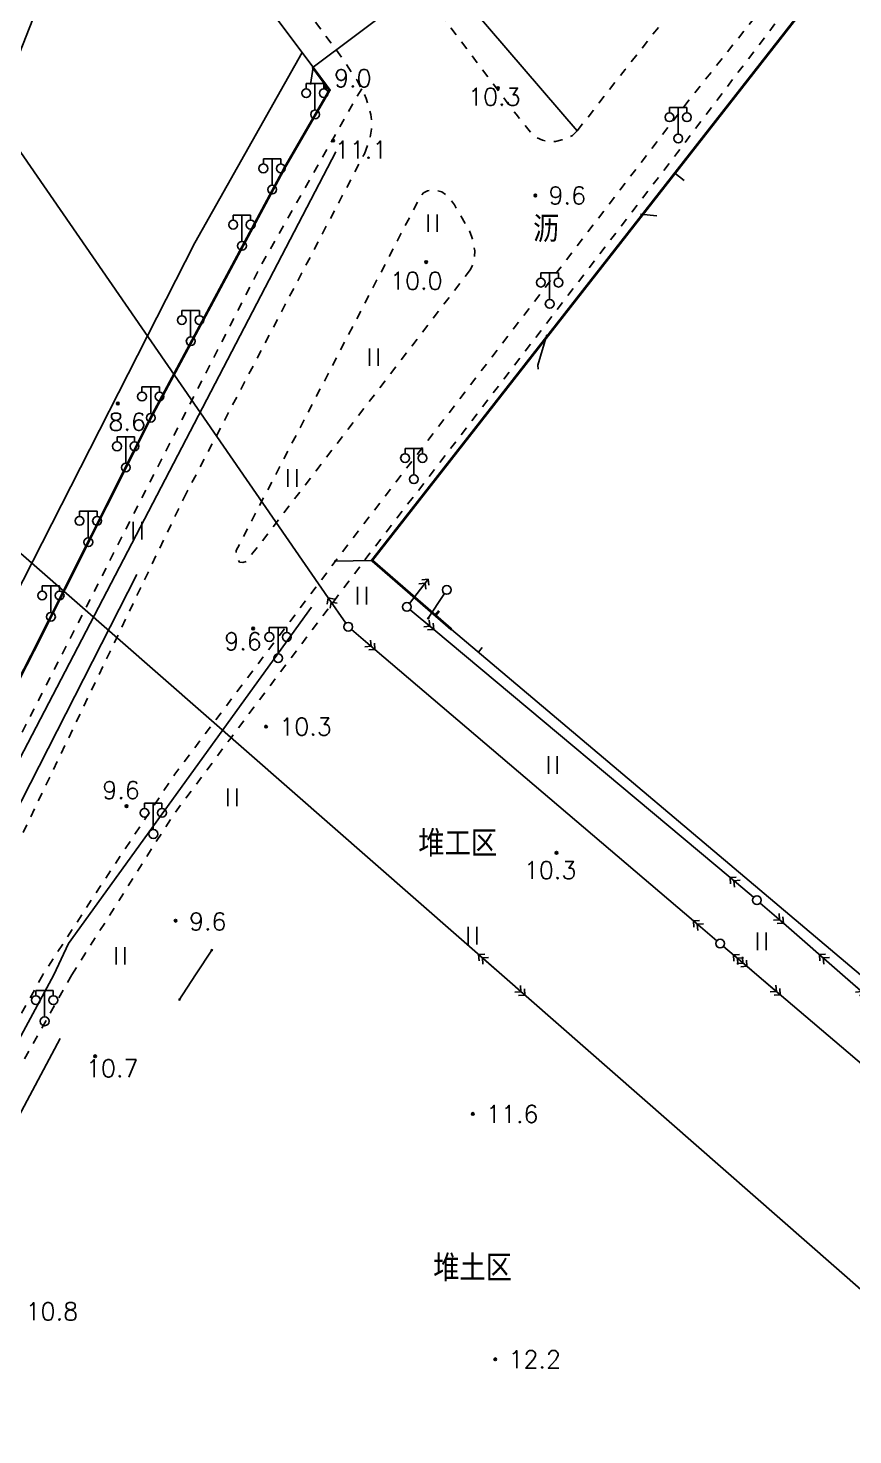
# Model space of a CAD drawing. Extents: x 115374 to 116875, y 149866 to 152432.
# Drawn here: x 116592 to 116686.1, y 150447.5 to 150608 of the extents above; entities that cross this region are included whole.
import ezdxf
from ezdxf.enums import TextEntityAlignment as Align

# ---------------------------------------------------------------- set-up
doc = ezdxf.new("R2010")
doc.units = 0
doc.header["$MEASUREMENT"] = 0
doc.header["$PDMODE"] = 32
doc.header["$PDSIZE"] = 0.3
doc.linetypes.add('X6', pattern=[2, 1, -1])
doc.layers.get('0').update_dxf_attribs({"linetype": 'CONTINUOUS'})
for name, color, linetype in [('BOUND', 7, 'CONTINUOUS'), ('DLDW', 14, 'CONTINUOUS'), ('DLSS', 5, 'CONTINUOUS'), ('DMTZ', 5, 'CONTINUOUS'), ('GCD', 1, 'CONTINUOUS'), ('GXYZ', 2, 'CONTINUOUS'), ('YZH', 2, 'CONTINUOUS'), ('ZBTZ', 5, 'CONTINUOUS')]:
    doc.layers.add(name, color=color, linetype=linetype)
doc.styles.add('HZ', font='rs.shx', dxfattribs={"bigfont": 'hztxt.shx'})
doc.linetypes.add('X17', pattern='A,9.4,[169,symbolx.shx,S=1,R=0,X=0,Y=0.15],0.6', length=10)
doc.linetypes.add('X19', pattern='A,4.5,[145,symbolx.shx,S=1,R=0,X=0,Y=1],4.5,-0.5,[146,symbolx.shx,S=1,R=0,X=0,Y=0],-0.5', length=10)
doc.linetypes.add('X33', pattern='A,2,[150,symbolx.shx,S=1,R=0,X=0,Y=1],1e-11', length=2)
doc.linetypes.add('X35', pattern='A,2,[4,symbolt.shx,S=1,R=0,X=0,Y=0],2,[28,symbolt.shx,S=1,R=0,X=0,Y=0],1e-11', length=4)
doc.linetypes.add('X36', pattern='A,2,[4,symbolt.shx,S=1,R=180,X=0,Y=0],2,[28,symbolt.shx,S=1,R=180,X=0,Y=0],1e-11', length=4)
doc.linetypes.add('X4', pattern='A,0,-1e-09,[149,symbolx.shx,S=0.15,R=0,X=0,Y=0],-1.6', length=1.6)
doc.linetypes.add('X49', pattern='A,0,[5,symbolt.shx,S=1,R=0,X=0,Y=0],-10', length=10)

# ---------------------------------------------------------------- blocks, each defined once
blk = doc.blocks.new('GC121')
for p, q in [((-0.5, -0.64), (-0.5, 1.36)), ((-0.5, -0.64), (-0.5, 0.86)), ((0.5, -0.64), (0.5, 1.36))]:
    blk.add_line(p, q)
blk = doc.blocks.new('GC097')
for p, q in [((-1, 2.92), (-1, 3.52)), ((-1, 3.52), (1, 3.52)), ((0, 0.52), (0, 3.52)), ((1, 3.52), (1, 2.92))]:
    blk.add_line(p, q)
for centre in [(-1, 2.42), (1, 2.42), (0.01, 0)]:
    blk.add_circle(centre, 0.5)
blk = doc.blocks.new('Ggjt')
for p, q in [((3.5, 0), (0, 0)), ((2.92, 0), (2.42, 0.5)), ((2.42, -0.5), (2.92, 0)), ((3.5, 0), (3, 0.5)), ((3, -0.5), (3.5, 0))]:
    blk.add_line(p, q)
blk = doc.blocks.new('GC730')
blk.add_line((0, 0), (3.5, 0))
at = {"const_width": 0.15}
blk.add_lwpolyline([(3.28, 0, 1), (3.43, 0, 1)], format="xyb", close=True, dxfattribs=at)
blk = doc.blocks.new('GC155')
for p, q in [((4, 0), (0.5, 0)), ((3.42, 0), (2.92, 0.5)), ((2.92, -0.5), (3.42, 0)), ((4, 0), (3.5, 0.5)), ((3.5, -0.5), (4, 0))]:
    blk.add_line(p, q)
blk.add_circle((0, 0), 0.5)
blk = doc.blocks.new('GC156')
blk.add_line((0.5, 0), (4, 0))
at = {"const_width": 0.15}
blk.add_lwpolyline([(3.78, 0, 1), (3.93, 0, 1)], format="xyb", close=True, dxfattribs=at)
blk.add_circle((0, 0), 0.5)

msp = doc.modelspace()

# ---------------------------------------------------------------- linework, layer by layer
at = {"layer": 'BOUND', "linetype": 'Continuous', "elevation": 9.03, "flags": 128}
msp.add_lwpolyline([(116624.5, 150603.53), (116601.06, 150634.75), (116615.88, 150645.83), (116639.3, 150614.64)], close=True, dxfattribs=at)
at = {"layer": 'DLSS', "linetype": 'X6', "elevation": 8.31, "flags": 128}
for points in [[(116833.92, 150763.38), (116823.66, 150755.44), (116794.48, 150732.15), (116774.4, 150714.5), (116761.56, 150702.22), (116720.79, 150660.54), (116692.63, 150630.19), (116678.51, 150613.71), (116667.73, 150600.19), (116629.71, 150550.7), (116608.73, 150522.9), (116600.05, 150509.86), (116593.66, 150500)], [(116596.96, 150500), (116608.53, 150518.23), (116615.13, 150527.04), (116630.37, 150547.26), (116666.08, 150593.79), (116678.34, 150609.97), (116685.59, 150618.11), (116694.53, 150628.38), (116739.65, 150676.53), (116768.61, 150705.28), (116791.69, 150726.32), (116835.14, 150761.79)], [(116654.64, 150596.26), (116660.12, 150603.27), (116669.29, 150614.85), (116683.03, 150631.13)], [(116630.04, 150601.07), (116618.24, 150580.34), (116577.13, 150500)], [(116596.96, 150500), (116572, 150455.67), (116539.91, 150392.91), (116500, 150309.87)], [(116593.66, 150500), (116569.77, 150457.3), (116537.6, 150394.37), (116500, 150316.79)]]:
    msp.add_lwpolyline(points, dxfattribs=at)
at = {"layer": 'DLSS', "linetype": 'X6', "flags": 128}
for points in [[(116654.64, 150596.26), (116654.1, 150595.74), (116653.7, 150595.5), (116652.88, 150595.22), (116652.16, 150595.06), (116651.44, 150595.01), (116650.66, 150595.18), (116649.72, 150595.62), (116649.33, 150596.09), (116647.66, 150598.16), (116613.23, 150643.89)], [(116630.35, 150593.65), (116630.74, 150594.66), (116630.99, 150595.52), (116631.16, 150596.44), (116631.19, 150597.22), (116631.07, 150598.13), (116630.88, 150598.87), (116630.56, 150599.94), (116630.13, 150600.91), (116629.48, 150602.07), (116627.15, 150605.5), (116603.67, 150636.68)], [(116609.74, 150554.38), (116630.35, 150593.65)], [(116583.61, 150500), (116609.74, 150554.38)]]:
    msp.add_lwpolyline(points, dxfattribs=at)
at = {"layer": 'DLSS', "linetype": 'Continuous', "elevation": 9.03, "flags": 128}
for points in [[(116624.5, 150603.53), (116601.06, 150634.75)], [(116624.21, 150601.55), (116624.5, 150603.53)]]:
    msp.add_lwpolyline(points, dxfattribs=at)
at = {"layer": 'DLSS', "linetype": 'X4', "flags": 128}
msp.add_lwpolyline([(116642.76, 150620.91), (116642.52, 150610.33), (116654.64, 150596.26)], dxfattribs=at)
at = {"layer": 'DLSS', "linetype": 'X6', "flags": 128}
msp.add_lwpolyline([(116642.47, 150580.44), (116616.9, 150547.17), (116616.49, 150547.03), (116616.1, 150547.08), (116615.8, 150547.5), (116615.7, 150548.01), (116615.72, 150548.4), (116636.79, 150588.86), (116637.1, 150589.18), (116637.54, 150589.43), (116638.32, 150589.5), (116639.19, 150589.32), (116640.01, 150588.7), (116640.62, 150587.82), (116641.32, 150586.6), (116642.35, 150584.87), (116642.62, 150584.14), (116642.79, 150583.52), (116642.95, 150582.57), (116642.93, 150581.81), (116642.75, 150581.06)], close=True, dxfattribs=at)
at = {"layer": 'DMTZ', "linetype": 'X35', "flags": 128}
msp.add_lwpolyline([(116594.66, 150623.98), (116593.33, 150620.64), (116590.84, 150614.28), (116592.53, 150609.01), (116585.2, 150590.49), (116580.98, 150589.36), (116557.47, 150529.71)], dxfattribs=at)
at = {"layer": 'DMTZ', "linetype": 'X35', "elevation": 8.31, "flags": 128}
msp.add_lwpolyline([(116568.47, 150500), (116589.23, 150540.77), (116611, 150583.47), (116623.25, 150605.19)], dxfattribs=at)
at = {"layer": 'DMTZ', "linetype": 'X33'}
for points in [[(116663.74, 150586.58), (116661.86, 150586.77)], [(116651.19, 150573.01), (116650.14, 150569.53), (116650.18, 150569.07)]]:
    msp.add_lwpolyline(points, dxfattribs=at)
at = {"layer": 'DMTZ', "linetype": 'X36', "flags": 128}
msp.add_lwpolyline([(116581.05, 150500), (116604.39, 150545.66)], dxfattribs=at)
at = {"layer": 'DMTZ', "linetype": 'X33', "elevation": 10.52, "flags": 128}
msp.add_lwpolyline([(116595.62, 150492.73), (116564.41, 150434.14)], dxfattribs=at)
at = {"layer": 'GCD', "linetype": 'Continuous'}
for p in [(116625.99, 150601.18, 9.03), (116645.6, 150601.14, 10.3), (116626.79, 150595.14, 11.09), (116649.86, 150588.89, 9.65), (116637.41, 150581.3, 9.99), (116602.22, 150565.17, 8.6), (116617.65, 150539.49, 9.61), (116619.13, 150528.31, 10.28), (116603.21, 150519.24, 9.63), (116652.27, 150513.92, 10.28), (116608.81, 150506.17, 9.62), (116599.63, 150490.71, 10.68), (116642.73, 150484.13, 11.6), (116645.29, 150456.15, 12.22)]:
    msp.add_point(p, dxfattribs=at)
at = {"layer": 'GXYZ', "linetype": 'Continuous', "flags": 128}
for points, elevation in [([(116500, 150627.84), (116646.02, 150500)], 7.73), ([(116672.08, 150511.09), (116638.27, 150539.4)], 11.69), ([(116684.92, 150500), (116678.17, 150505.89)], 11.69), ([(116646.02, 150500), (116699.94, 150452.79)], 8.95), ([(116675.14, 150500), (116719.65, 150462.17)], 8.97), ([(116684.92, 150500), (116724.68, 150465.32)], 8.97)]:
    msp.add_lwpolyline(points, dxfattribs=dict(at, elevation=elevation))
for points in [[(116586.62, 150600.3), (116626.23, 150542.99)], [(116631.55, 150537.1), (116667.9, 150506.15)], [(116674, 150500.97), (116675.14, 150500)]]:
    msp.add_lwpolyline(points, dxfattribs=at)
at = {"layer": 'YZH', "linetype": 'X17', "flags": 128}
for points in [[(116741.36, 150674.06, 0.3, 0.3, 0), (116740.43, 150675.08, 0.3, 0.3, 0), (116689.97, 150622.32, 0.3, 0.3, 0), (116631.22, 150547.27, 0.3, 0.3, 0), (116640.3, 150539.39, 0.3, 0.3, 0)], [(116624.43, 150603.54, 0.3, 0.3, 0), (116626.38, 150600.91, 0.3, 0.3, 0), (116621.3, 150592.14, 0.3, 0.3, 0), (116605.97, 150563.54, 0.3, 0.3, 0), (116592.87, 150537.46, 0.3, 0.3, 0), (116582.42, 150517.06, 0.3, 0.3, 0), (116573.75, 150500, 0.3, 0.3, 0)]]:
    msp.add_lwpolyline(points, format="xyseb", dxfattribs=at)
at = {"layer": 'YZH', "linetype": 'X17'}
msp.add_lwpolyline([(116638.45, 150541, 0.3, 0.3, 0), (116638.88, 150541.51, 0.3, 0.3, 0)], format="xyseb", dxfattribs=at)
at = {"layer": 'YZH', "linetype": 'X19', "flags": 128}
msp.add_lwpolyline([(116640.3, 150539.39), (116686.95, 150500)], dxfattribs=at)
at = {"layer": 'ZBTZ', "linetype": 'X49', "flags": 128}
for points, elevation in [([(116627.11, 150593.87), (116578.13, 150500)], 8.31), ([(116500, 150313.32), (116573.25, 150459.88), (116594.92, 150500)], 11.81)]:
    msp.add_lwpolyline(points, dxfattribs=dict(at, elevation=elevation))
at = {"layer": 'ZBTZ', "linetype": 'X4'}
for points in [[(116666.85, 150590.6), (116665.79, 150591.43)], [(116643.8, 150537.34), (116643.38, 150536.79)]]:
    msp.add_lwpolyline(points, dxfattribs=at)
at = {"layer": 'ZBTZ', "linetype": 'X4', "flags": 128}
msp.add_lwpolyline([(116626.91, 150547.19), (116631.22, 150547.27)], dxfattribs=at)
at = {"layer": 'ZBTZ', "linetype": 'X49', "flags": 128}
msp.add_lwpolyline([(116594.92, 150500), (116596.58, 150503.58), (116624.31, 150541.93)], dxfattribs=at)

# ---------------------------------------------------------------- block references
at = {"layer": 'DLDW', "linetype": 'Continuous'}
for p in [(116624.71, 150598.14, 19.88), (116666.16, 150595.39, 17.85), (116619.82, 150589.56, 19.88), (116616.37, 150583.14, 19.88), (116651.49, 150576.53, 17.79), (116610.52, 150572.26, 19.13), (116605.97, 150563.54, 19.1), (116603.12, 150557.86, 19.1), (116635.99, 150556.52, 17.86), (116598.84, 150549.35, 8.31), (116594.57, 150540.84, 8.31), (116620.5, 150536.11, 17.9), (116606.25, 150516.06, 17.9), (116593.85, 150494.7, 17.91)]:
    msp.add_blockref('GC097', p, dxfattribs=at)
at = {"layer": 'GXYZ', "linetype": 'Continuous'}
for name, p, rotation in [('GC155', (116635.2, 150541.96), 52.77976775210474), ('GC156', (116639.75, 150543.9), 236.8632477939778), ('GC155', (116628.51, 150539.7), 124.6513714758367), ('GC155', (116635.2, 150541.96), 320.0683756358125), ('GC155', (116628.51, 150539.7), 319.5907227875865), ('GC155', (116675.15, 150508.52), 140.0683756358126), ('GC155', (116675.15, 150508.52), 318.9028439112936), ('GC155', (116670.95, 150503.56), 139.5907227875865), ('GC155', (116670.95, 150503.56), 319.6335867540496), ('GC730', (116611.09, 150500), 56.86324779236818), ('Ggjt', (116646.02, 150500, 7.73), 138.7969145265987), ('Ggjt', (116675.14, 150500, 8.97), 139.6335867540496), ('Ggjt', (116684.92, 150500, 11.69), 138.9028439112936), ('GC730', (116611.09, 150500), 236.8632477939778), ('Ggjt', (116646.02, 150500, 8.95), 318.7943356493571), ('Ggjt', (116675.14, 150500, 8.97), 319.6335867540496), ('Ggjt', (116684.92, 150500, 8.97), 318.9028439112936)]:
    msp.add_blockref(name, p, dxfattribs=dict(at, rotation=rotation))
at = {"layer": 'ZBTZ', "linetype": 'Continuous'}
for p in [(116638.14, 150585.37), (116631.44, 150570.09), (116622.13, 150556.3), (116604.45, 150550.31), (116630.08, 150542.89), (116651.87, 150523.58), (116615.28, 150519.89), (116642.69, 150504.1), (116675.72, 150503.45), (116602.53, 150501.81)]:
    msp.add_blockref('GC121', p, dxfattribs=at)

# ---------------------------------------------------------------- texts
at = {"layer": 'DLDW', "linetype": 'Continuous', "style": 'HZ'}
for s, p in [('堆工区', (116641, 150515.12)), ('堆土区', (116642.7, 150466.71))]:
    msp.add_text(s, height=3, dxfattribs=at).set_placement(p, align=Align.MIDDLE)
at = {"layer": 'DLSS', "linetype": 'Continuous', "style": 'HZ'}
msp.add_text('沥', height=3, dxfattribs=at).set_placement((116651.1, 150585.17), align=Align.MIDDLE)
at = {"layer": 'GCD', "linetype": 'Continuous', "style": 'HZ'}
for s, p in [('9.0', (116629.03, 150602.26, 9.03)), ('8.6', (116603.28, 150563.07, 8.6)), ('9.6', (116602.58, 150521.06, 9.63)), ('9.6', (116612.48, 150506.08, 9.62))]:
    msp.add_text(s, height=2, dxfattribs=at).set_placement(p, align=Align.MIDDLE)
for s, p in [('10.3', (116642.18, 150599.14, 10.3)), ('11.1', (116626.96, 150593.11, 11.09)), ('9.6', (116651.36, 150587.89, 9.65)), ('10.0', (116633.28, 150578.16, 9.99)), ('9.6', (116614.36, 150537.04, 9.61)), ('10.3', (116620.63, 150527.31, 10.28)), ('10.3', (116648.55, 150510.93, 10.28)), ('10.7', (116598.57, 150488.34, 10.68)), ('11.6', (116644.23, 150483.13, 11.6)), ('10.8', (116591.68, 150460.61, 10.83)), ('12.2', (116646.79, 150455.15, 12.22))]:
    msp.add_text(s, height=2, dxfattribs=at).set_placement(p)

doc.saveas('drawing.dxf')
